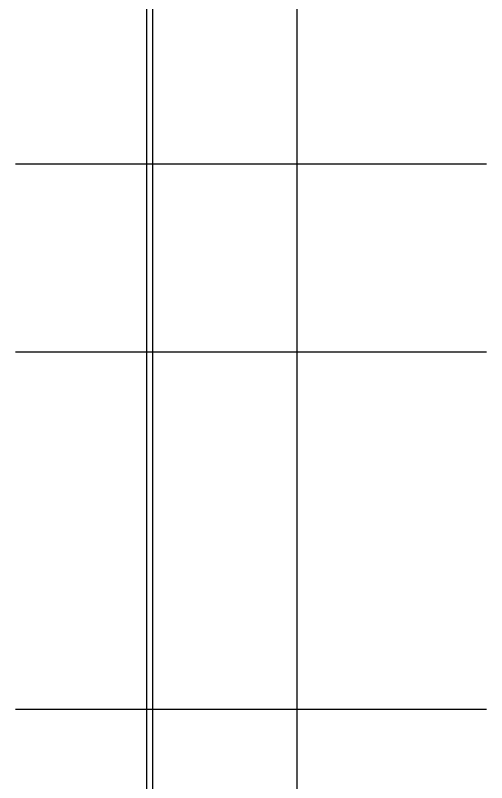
# Model space of a CAD drawing. Extents: x -737978 to 768813, y -372247 to 1140308.
# Drawn here: x 115996 to 123516, y -238855 to -226608 of the extents above; entities that cross this region are included whole.
import ezdxf

# ---------------------------------------------------------------- set-up
doc = ezdxf.new("R2010")
doc.units = 0
doc.header["$LTSCALE"] = 1000
doc.header["$MEASUREMENT"] = 0
doc.linetypes.add('DOTE', pattern=[2.42, 2, -0.2, 0.02, -0.2])
doc.layers.get('0').update_dxf_attribs({"linetype": 'CONTINUOUS'})
doc.layers.add('DOTE', color=1, linetype='DOTE')

msp = doc.modelspace()

# ---------------------------------------------------------------- linework, layer by layer
at = {"color": 8}
msp.add_lwpolyline([(118188.9, -248480.7), (118188.9, -218780.7)], dxfattribs=at)
at = {"layer": 'DOTE', "linetype": 'ByBlock'}
for points in [[(118088.9, -216131.9), (118088.9, -255252)], [(120488.9, -216131.9), (120488.9, -255252)], [(115996, -228980.7), (123515.5, -228980.7)], [(115996, -231980.7), (123515.5, -231980.7)], [(115996, -237680.7), (123515.5, -237680.7)]]:
    msp.add_lwpolyline(points, dxfattribs=at)

doc.saveas('drawing.dxf')
